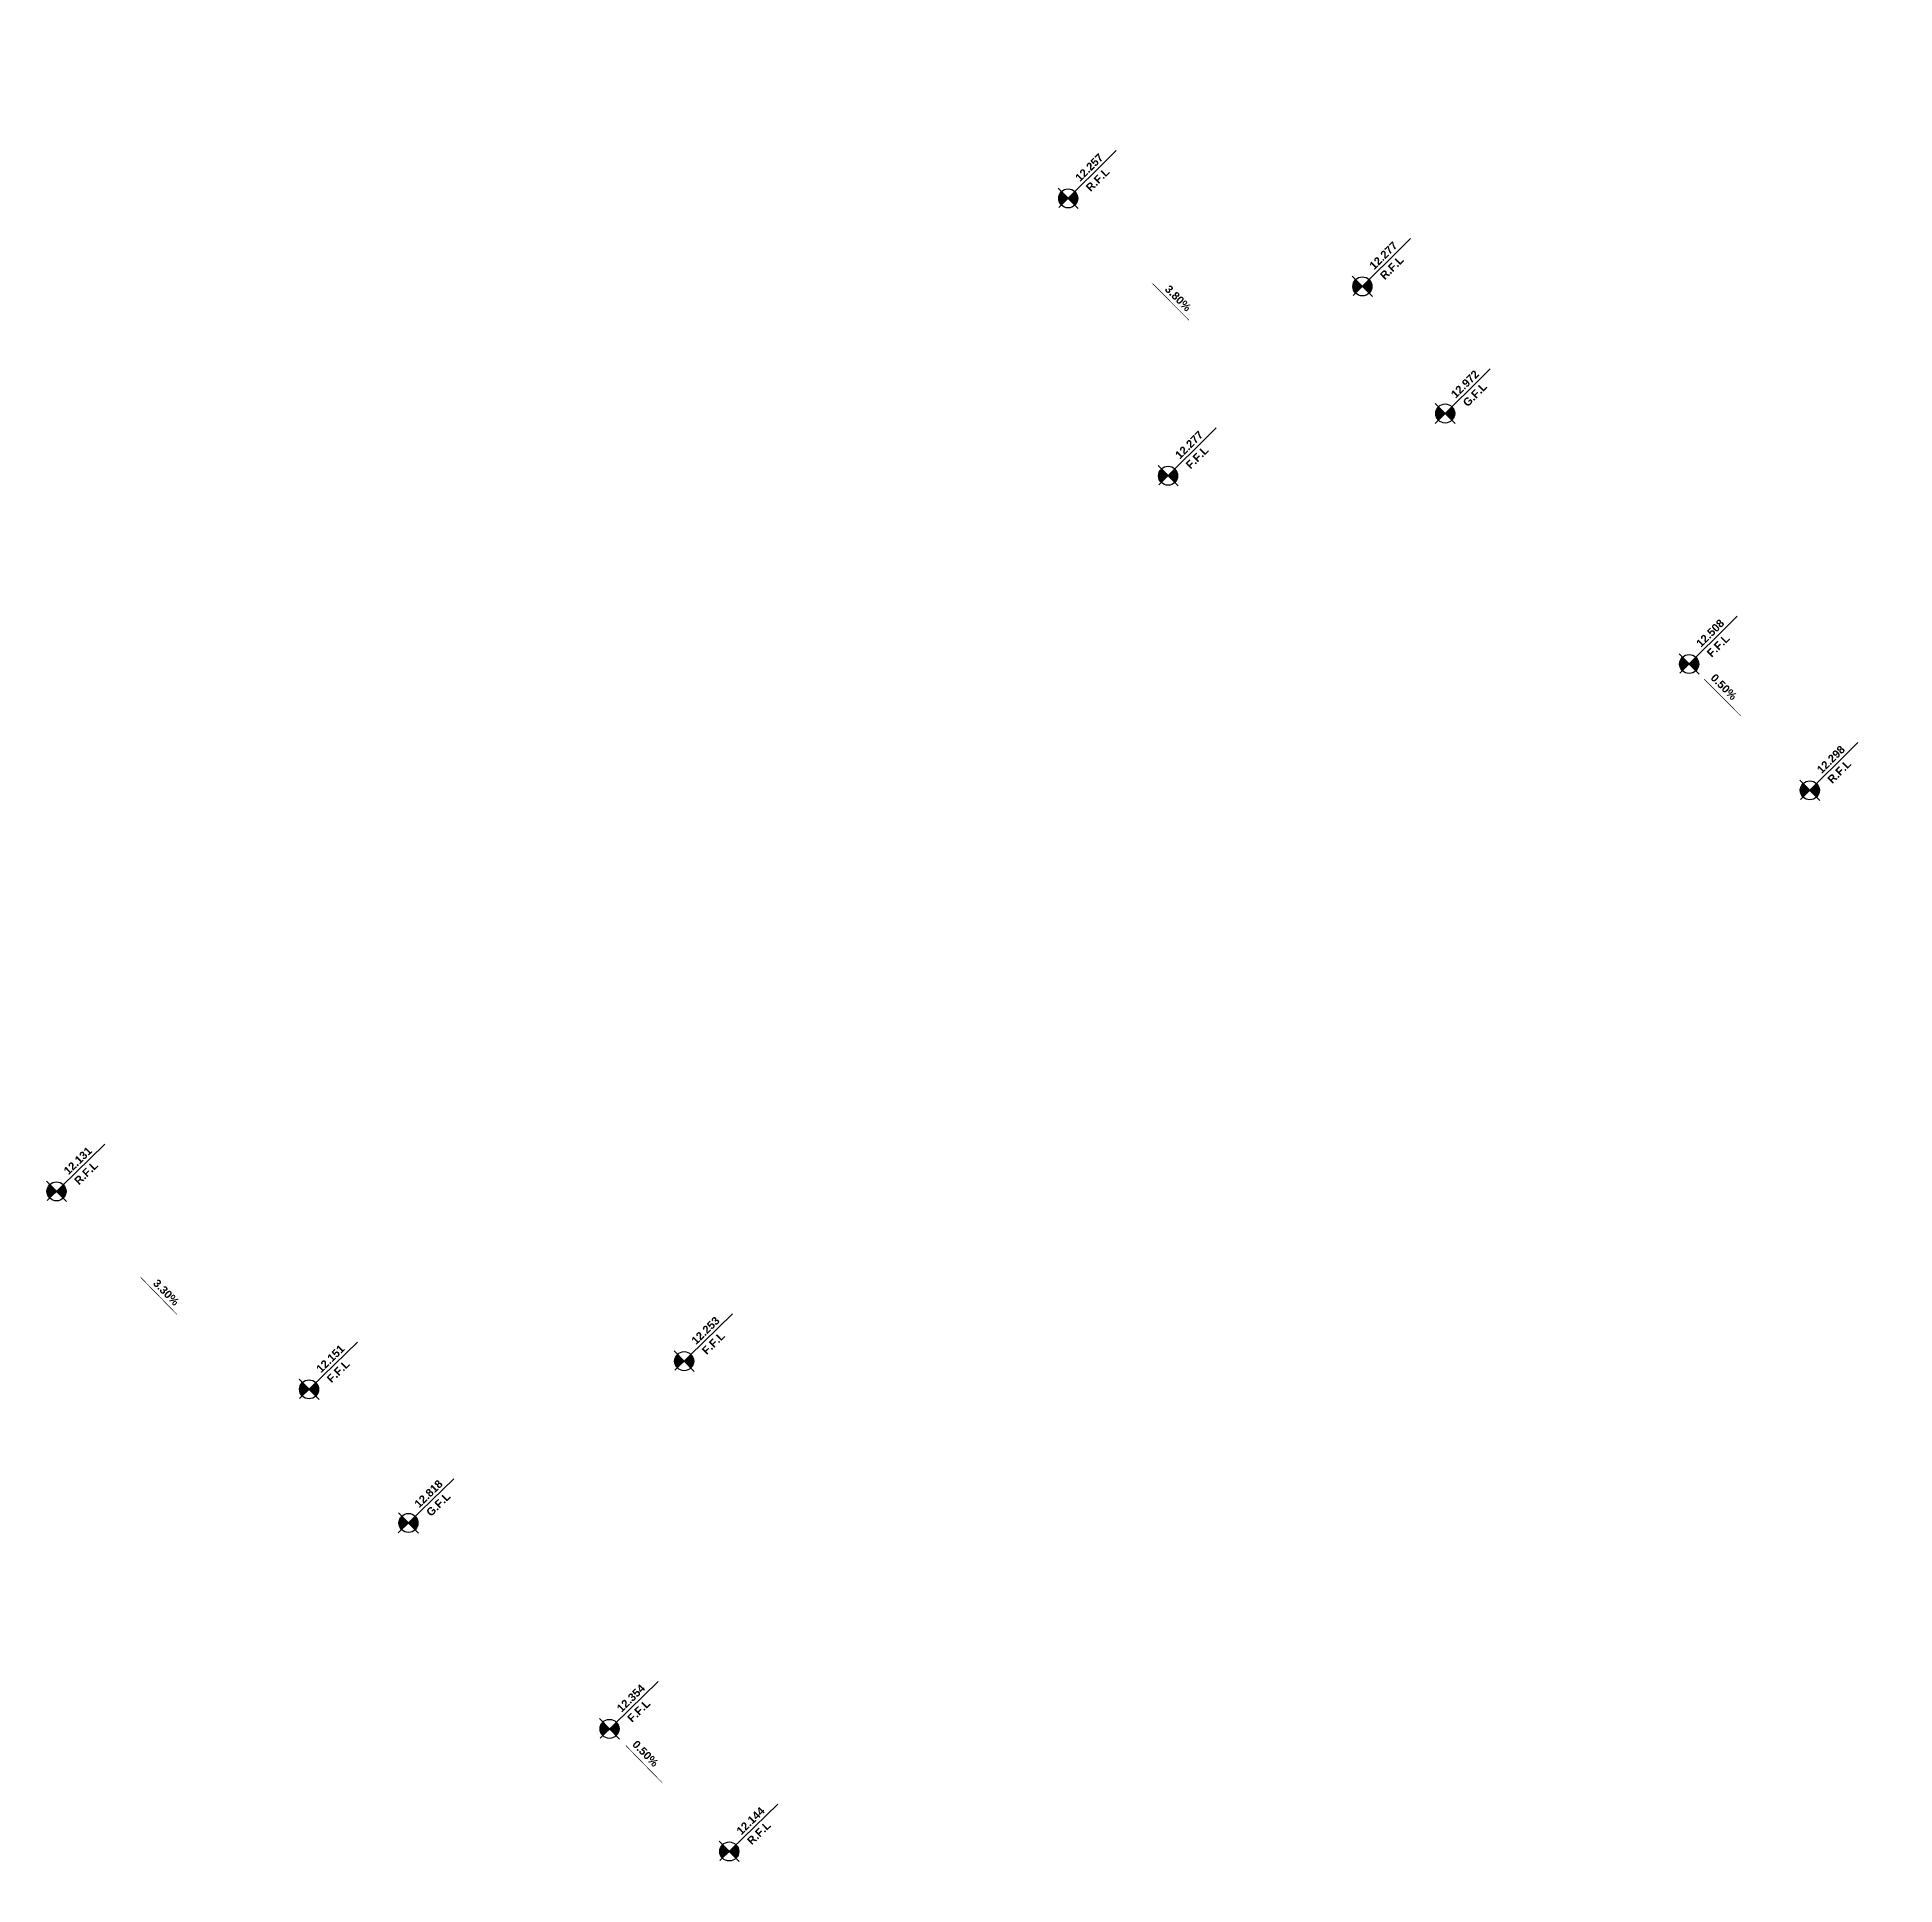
# Model space of a CAD drawing. Extents: x 406735 to 407516, y 2905844 to 2906372.
# Drawn here: x 406831.1 to 406889.7, y 2906105.1 to 2906163.4 of the extents above; entities that cross this region are included whole.
import ezdxf
from ezdxf.enums import TextEntityAlignment as Align

# ---------------------------------------------------------------- set-up
doc = ezdxf.new("R2010")
doc.units = 0
doc.layers.add('L-ANNO-TEXT', color=50, linetype='Continuous')
doc.styles.add('DIM-2_$0$DIM&GRADING 44$0$EN-SB', font='swissb.ttf')
pattern_1 = [(270, (-0.63401, 29.950275), (0.01875, -2e-18), [])]
pattern_2 = [(270, (0.700978, 19.925416), (0.01875, -2e-18), [])]
pattern_3 = [(270, (-3e-10, 5.650416), (0.01875, -2e-18), [])]
pattern_4 = [(270, (3e-06, 0.250228), (0.01875, -2e-18), [])]
pattern_5 = [(270, (0, 14.721613), (0.01875, -2e-18), [])]
pattern_6 = [(270, (9.780362, 12.299384), (0.01875, -2e-18), [])]
pattern_7 = [(270, (-3.532259, 30.463026), (0.01875, -2e-18), [])]
pattern_8 = [(270, (-7.463104, 22.042889), (0.01875, -2e-18), [])]
pattern_9 = [(270, (0, 6.255696), (0.01875, -2e-18), [])]
pattern_10 = [(270, (-0.109938, 0.750892), (0.01875, -2e-18), [])]
pattern_11 = [(270, (0.11373, 17.277244), (0.01875, -2e-18), [])]
pattern_12 = [(270, (1.086896, 21.959247), (0.01875, -2e-18), [])]

# ---------------------------------------------------------------- blocks, each defined once
blk = doc.blocks.new('*U36')
h = blk.add_hatch()
h.set_pattern_fill('ANSI31', color=256, scale=0.15, angle=225, style=0)
h.set_pattern_definition(pattern_1)
edge = h.paths.add_edge_path()
edge.add_line((-0.934, 29.95), (-0.634, 29.95))
edge.add_line((-0.634, 29.95), (-0.634, 30.25))
edge.add_ellipse((-0.634, 29.95), major_axis=(-0.212, -0.212), ratio=1, start_angle=225, end_angle=315)
h = blk.add_hatch()
h.set_pattern_fill('ANSI31', color=256, scale=0.15, angle=225, style=0)
h.set_pattern_definition(pattern_1)
edge = h.paths.add_edge_path()
edge.add_ellipse((-0.634, 29.95), major_axis=(-0.212, -0.212), ratio=1, start_angle=45, end_angle=135)
edge.add_line((-0.334, 29.95), (-0.634, 29.95))
edge.add_line((-0.634, 29.95), (-0.634, 29.65))
h = blk.add_hatch()
h.set_pattern_fill('ANSI31', color=256, scale=0.15, angle=225, style=0)
h.set_pattern_definition(pattern_2)
edge = h.paths.add_edge_path()
edge.add_line((0.401, 19.925), (0.701, 19.925))
edge.add_line((0.701, 19.925), (0.701, 20.225))
edge.add_ellipse((0.701, 19.925), major_axis=(-0.212, -0.212), ratio=1, start_angle=225, end_angle=315)
h = blk.add_hatch()
h.set_pattern_fill('ANSI31', color=256, scale=0.15, angle=225, style=0)
h.set_pattern_definition(pattern_2)
edge = h.paths.add_edge_path()
edge.add_ellipse((0.701, 19.925), major_axis=(-0.212, -0.212), ratio=1, start_angle=45, end_angle=135)
edge.add_line((1.001, 19.925), (0.701, 19.925))
edge.add_line((0.701, 19.925), (0.701, 19.625))
h = blk.add_hatch()
h.set_pattern_fill('ANSI31', color=256, scale=0.15, angle=225, style=0)
h.set_pattern_definition(pattern_5)
edge = h.paths.add_edge_path()
edge.add_line((-0.3, 14.722), (0, 14.722))
edge.add_line((0, 14.722), (0, 15.022))
edge.add_ellipse((0, 14.722), major_axis=(-0.212, -0.212), ratio=1, start_angle=225, end_angle=315)
h = blk.add_hatch()
h.set_pattern_fill('ANSI31', color=256, scale=0.15, angle=225, style=0)
h.set_pattern_definition(pattern_5)
edge = h.paths.add_edge_path()
edge.add_ellipse((0, 14.722), major_axis=(-0.212, -0.212), ratio=1, start_angle=45, end_angle=135)
edge.add_line((0.3, 14.722), (0, 14.722))
edge.add_line((0, 14.722), (0, 14.422))
h = blk.add_hatch()
h.set_pattern_fill('ANSI31', color=256, scale=0.15, angle=225, style=0)
h.set_pattern_definition(pattern_6)
edge = h.paths.add_edge_path()
edge.add_line((9.48, 12.299), (9.78, 12.299))
edge.add_line((9.78, 12.299), (9.78, 12.599))
edge.add_ellipse((9.78, 12.299), major_axis=(-0.212, -0.212), ratio=1, start_angle=225, end_angle=315)
h = blk.add_hatch()
h.set_pattern_fill('ANSI31', color=256, scale=0.15, angle=225, style=0)
h.set_pattern_definition(pattern_6)
edge = h.paths.add_edge_path()
edge.add_ellipse((9.78, 12.299), major_axis=(-0.212, -0.212), ratio=1, start_angle=45, end_angle=135)
edge.add_line((10.08, 12.299), (9.78, 12.299))
edge.add_line((9.78, 12.299), (9.78, 11.999))
h = blk.add_hatch()
h.set_pattern_fill('ANSI31', color=256, scale=0.15, angle=225, style=0)
h.set_pattern_definition(pattern_3)
edge = h.paths.add_edge_path()
edge.add_line((-0.3, 5.65), (0, 5.65))
edge.add_line((0, 5.65), (0, 5.95))
edge.add_ellipse((0, 5.65), major_axis=(-0.212, -0.212), ratio=1, start_angle=225, end_angle=315)
h = blk.add_hatch()
h.set_pattern_fill('ANSI31', color=256, scale=0.15, angle=225, style=0)
h.set_pattern_definition(pattern_3)
edge = h.paths.add_edge_path()
edge.add_ellipse((0, 5.65), major_axis=(-0.212, -0.212), ratio=1, start_angle=45, end_angle=135)
edge.add_line((0.3, 5.65), (0, 5.65))
edge.add_line((0, 5.65), (0, 5.35))
h = blk.add_hatch()
h.set_pattern_fill('ANSI31', color=256, scale=0.15, angle=225, style=0)
h.set_pattern_definition(pattern_4)
edge = h.paths.add_edge_path()
edge.add_line((-0.3, 0.25), (0, 0.25))
edge.add_line((0, 0.25), (0, 0.55))
edge.add_ellipse((0, 0.25), major_axis=(-0.212, -0.212), ratio=1, start_angle=225, end_angle=315)
h = blk.add_hatch()
h.set_pattern_fill('ANSI31', color=256, scale=0.15, angle=225, style=0)
h.set_pattern_definition(pattern_4)
edge = h.paths.add_edge_path()
edge.add_ellipse((0, 0.25), major_axis=(-0.212, -0.212), ratio=1, start_angle=45, end_angle=135)
edge.add_line((0.3, 0.25), (0, 0.25))
edge.add_line((0, 0.25), (0, -0.05))
for p, q in [((-1.047, 29.95, 0), (1.501, 29.95, 0)), ((-0.634, 30.4, 0), (-0.634, 29.5, 0)), ((0.288, 19.925, 0), (2.836, 19.925, 0)), ((0.701, 20.375, 0), (0.701, 19.475, 0)), ((-0.45, 14.722, 0), (1.995, 14.722, 0)), ((0, 15.172, 0), (0, 14.272, 0)), ((9.368, 12.299, 0), (11.915, 12.299, 0)), ((9.78, 12.749, 0), (9.78, 11.849, 0)), ((0, 6.1, 0), (0, 5.2, 0)), ((-0.413, 5.65, 0), (2.135, 5.65, 0)), ((0, 0.7, 0), (0, -0.2, 0)), ((-0.413, 0.25, 0), (2.135, 0.25, 0))]:
    blk.add_line(p, q)
at = {"elevation": 0}
for points in [[(-0.629, 24.521, 0.02, 0.02, 0), (-0.629, 25.808, 0.1, 0, 0), (-0.629, 26.193, 0, 0, 0)], [(0, 4.914, 0.02, 0.02, 0), (0, 3.626, 0.1, 0, 0), (0, 3.242, 0, 0, 0)]]:
    blk.add_lwpolyline(points, format="xyseb", dxfattribs=at)
for centre in [(-0.634, 29.95, 0), (0.701, 19.925, 0), (0, 14.722, 0), (9.78, 12.299, 0), (0, 5.65, 0), (0, 0.25, 0)]:
    blk.add_circle(centre, 0.3)
at = {"layer": 'L-ANNO-TEXT', "char_height": 0.25, "attachment_point": 1, "style": 'DIM-2_$0$DIM&GRADING 44$0$EN-SB'}
for s, insert in [('R.F.L', (0.005, 29.839)), ('F.F.L', (1.34, 19.814)), ('G.F.L', (0.639, 14.611)), ('F.F.L', (10.419, 12.188)), ('F.F.L', (0.639, 5.539)), ('R.F.L', (0.639, 0.139))]:
    blk.add_mtext_dynamic_manual_height_columns(s, width=0.67373, gutter_width=12.5, heights=[0], dxfattribs=dict(at, insert=insert))
at = {"layer": 'L-ANNO-TEXT', "style": 'DIM-2_$0$DIM&GRADING 44$0$EN-SB'}
for tag, p in [('L7', (-0.012, 30.047, 0)), ('L6', (1.323, 20.022, 0)), ('SIDE-L', (10.403, 12.396, 0)), ('L2', (0.622, 5.747, 0)), ('L1', (0.622, 0.347, 0))]:
    blk.add_attdef(tag, p, '', height=0.25, rotation=360, dxfattribs=at)
for tag, p in [('L5', (-0.509, 24.761, 0)), ('L3', (0.142, 3.808, 0))]:
    blk.add_attdef(tag, text='', height=0.25, rotation=270, dxfattribs=at).set_placement(p, align=Align.RIGHT)
at = {"layer": 'L-ANNO-TEXT', "style": 'DIM-2_$0$DIM&GRADING 44$0$EN-SB', "flags": 8}
blk.add_attdef('L4', (0.561, 14.814, 0), '', height=0.25, rotation=0, dxfattribs=at)
blk = doc.blocks.new('*U35')
h = blk.add_hatch()
h.set_pattern_fill('ANSI31', color=256, scale=0.15, angle=225, style=0)
h.set_pattern_definition(pattern_7)
edge = h.paths.add_edge_path()
edge.add_line((-3.832, 30.463), (-3.532, 30.463))
edge.add_line((-3.532, 30.463), (-3.532, 30.763))
edge.add_ellipse((-3.532, 30.463), major_axis=(-0.212, -0.212), ratio=1, start_angle=225, end_angle=315)
h = blk.add_hatch()
h.set_pattern_fill('ANSI31', color=256, scale=0.15, angle=225, style=0)
h.set_pattern_definition(pattern_7)
edge = h.paths.add_edge_path()
edge.add_ellipse((-3.532, 30.463), major_axis=(-0.212, -0.212), ratio=1, start_angle=45, end_angle=135)
edge.add_line((-3.232, 30.463), (-3.532, 30.463))
edge.add_line((-3.532, 30.463), (-3.532, 30.163))
h = blk.add_hatch()
h.set_pattern_fill('ANSI31', color=256, scale=0.15, angle=225, style=0)
h.set_pattern_definition(pattern_8)
edge = h.paths.add_edge_path()
edge.add_line((-7.763, 22.043), (-7.463, 22.043))
edge.add_line((-7.463, 22.043), (-7.463, 22.343))
edge.add_ellipse((-7.463, 22.043), major_axis=(-0.212, -0.212), ratio=1, start_angle=225, end_angle=315)
h = blk.add_hatch()
h.set_pattern_fill('ANSI31', color=256, scale=0.15, angle=225, style=0)
h.set_pattern_definition(pattern_12)
edge = h.paths.add_edge_path()
edge.add_line((0.787, 21.959), (1.087, 21.959))
edge.add_line((1.087, 21.959), (1.087, 22.259))
edge.add_ellipse((1.087, 21.959), major_axis=(-0.212, -0.212), ratio=1, start_angle=225, end_angle=315)
h = blk.add_hatch()
h.set_pattern_fill('ANSI31', color=256, scale=0.15, angle=225, style=0)
h.set_pattern_definition(pattern_8)
edge = h.paths.add_edge_path()
edge.add_ellipse((-7.463, 22.043), major_axis=(-0.212, -0.212), ratio=1, start_angle=45, end_angle=135)
edge.add_line((-7.163, 22.043), (-7.463, 22.043))
edge.add_line((-7.463, 22.043), (-7.463, 21.743))
h = blk.add_hatch()
h.set_pattern_fill('ANSI31', color=256, scale=0.15, angle=225, style=0)
h.set_pattern_definition(pattern_12)
edge = h.paths.add_edge_path()
edge.add_ellipse((1.087, 21.959), major_axis=(-0.212, -0.212), ratio=1, start_angle=45, end_angle=135)
edge.add_line((1.387, 21.959), (1.087, 21.959))
edge.add_line((1.087, 21.959), (1.087, 21.659))
h = blk.add_hatch()
h.set_pattern_fill('ANSI31', color=256, scale=0.15, angle=225, style=0)
h.set_pattern_definition(pattern_11)
edge = h.paths.add_edge_path()
edge.add_line((-0.186, 17.277), (0.114, 17.277))
edge.add_line((0.114, 17.277), (0.114, 17.577))
edge.add_ellipse((0.114, 17.277), major_axis=(-0.212, -0.212), ratio=1, start_angle=225, end_angle=315)
h = blk.add_hatch()
h.set_pattern_fill('ANSI31', color=256, scale=0.15, angle=225, style=0)
h.set_pattern_definition(pattern_11)
edge = h.paths.add_edge_path()
edge.add_ellipse((0.114, 17.277), major_axis=(-0.212, -0.212), ratio=1, start_angle=45, end_angle=135)
edge.add_line((0.414, 17.277), (0.114, 17.277))
edge.add_line((0.114, 17.277), (0.114, 16.977))
h = blk.add_hatch()
h.set_pattern_fill('ANSI31', color=256, scale=0.15, angle=225, style=0)
h.set_pattern_definition(pattern_9)
edge = h.paths.add_edge_path()
edge.add_line((-0.3, 6.256), (0, 6.256))
edge.add_line((0, 6.256), (0, 6.556))
edge.add_ellipse((0, 6.256), major_axis=(-0.212, -0.212), ratio=1, start_angle=225, end_angle=315)
h = blk.add_hatch()
h.set_pattern_fill('ANSI31', color=256, scale=0.15, angle=225, style=0)
h.set_pattern_definition(pattern_9)
edge = h.paths.add_edge_path()
edge.add_ellipse((0, 6.256), major_axis=(-0.212, -0.212), ratio=1, start_angle=45, end_angle=135)
edge.add_line((0.3, 6.256), (0, 6.256))
edge.add_line((0, 6.256), (0, 5.956))
h = blk.add_hatch()
h.set_pattern_fill('ANSI31', color=256, scale=0.15, angle=225, style=0)
h.set_pattern_definition(pattern_10)
edge = h.paths.add_edge_path()
edge.add_line((-0.41, 0.751), (-0.11, 0.751))
edge.add_line((-0.11, 0.751), (-0.11, 1.051))
edge.add_ellipse((-0.11, 0.751), major_axis=(-0.212, -0.212), ratio=1, start_angle=225, end_angle=315)
h = blk.add_hatch()
h.set_pattern_fill('ANSI31', color=256, scale=0.15, angle=225, style=0)
h.set_pattern_definition(pattern_10)
edge = h.paths.add_edge_path()
edge.add_ellipse((-0.11, 0.751), major_axis=(-0.212, -0.212), ratio=1, start_angle=45, end_angle=135)
edge.add_line((0.19, 0.751), (-0.11, 0.751))
edge.add_line((-0.11, 0.751), (-0.11, 0.451))
for p, q in [((-3.945, 30.463, 0), (-1.397, 30.463, 0)), ((-3.532, 30.913, 0), (-3.532, 30.013, 0)), ((-7.463, 22.493, 0), (-7.463, 21.593, 0)), ((1.087, 22.409, 0), (1.087, 21.509, 0)), ((-7.876, 22.043, 0), (-5.328, 22.043, 0)), ((0.674, 21.959, 0), (3.222, 21.959, 0)), ((0.114, 17.727, 0), (0.114, 16.827, 0)), ((-0.336, 17.277, 0), (2.108, 17.277, 0)), ((0, 6.706, 0), (0, 5.806, 0)), ((-0.413, 6.256, 0), (2.135, 6.256, 0)), ((-0.11, 1.201, 0), (-0.11, 0.301, 0)), ((-0.522, 0.751, 0), (2.025, 0.751, 0))]:
    blk.add_line(p, q)
at = {"elevation": 0}
for points in [[(-3.54, 25.054, 0.02, 0.02, 0), (-3.54, 26.341, 0.1, 0, 0), (-3.54, 26.725, 0, 0, 0)], [(0, 5.583, 0.02, 0.02, 0), (0, 4.296, 0.1, 0, 0), (0, 3.912, 0, 0, 0)]]:
    blk.add_lwpolyline(points, format="xyseb", dxfattribs=at)
for centre in [(-3.532, 30.463, 0), (-7.463, 22.043, 0), (1.087, 21.959, 0), (0.114, 17.277, 0), (0, 6.256, 0), (-0.11, 0.751, 0)]:
    blk.add_circle(centre, 0.3)
at = {"layer": 'L-ANNO-TEXT', "char_height": 0.25, "attachment_point": 1, "style": 'DIM-2_$0$DIM&GRADING 44$0$EN-SB'}
for s, insert in [('R.F.L', (-2.894, 30.352)), ('F.F.L', (-6.824, 21.932)), ('R.F.L', (1.726, 21.848)), ('G.F.L', (0.752, 17.166)), ('F.F.L', (0.639, 6.145)), ('R.F.L', (0.529, 0.64))]:
    blk.add_mtext_dynamic_manual_height_columns(s, width=0.67373, gutter_width=12.5, heights=[0], dxfattribs=dict(at, insert=insert))
at = {"layer": 'L-ANNO-TEXT', "style": 'DIM-2_$0$DIM&GRADING 44$0$EN-SB'}
for tag, p in [('L7', (-2.91, 30.56, 0)), ('L6', (-6.841, 22.14, 0)), ('DUP_B_D', (1.709, 22.056, 0)), ('L2', (0.622, 6.353, 0)), ('L1', (0.512, 0.848, 0))]:
    blk.add_attdef(tag, p, '', height=0.25, rotation=360, dxfattribs=at)
for tag, p in [('L5', (-3.42, 25.294, 0)), ('L3', (0.142, 4.478, 0))]:
    blk.add_attdef(tag, text='', height=0.25, rotation=270, dxfattribs=at).set_placement(p, align=Align.RIGHT)
at = {"layer": 'L-ANNO-TEXT', "style": 'DIM-2_$0$DIM&GRADING 44$0$EN-SB', "flags": 8}
blk.add_attdef('L4', (0.675, 17.37, 0), '', height=0.25, rotation=0, dxfattribs=at)

msp = doc.modelspace()

# ---------------------------------------------------------------- block references
ref = msp.add_blockref('*U35', (406887.622, 2906139.175, 0), dxfattribs=dict(rotation=44.83159942400539))
ref.add_attrib('L5', '3.80%', dxfattribs={"layer": 'L-ANNO-TEXT', "height": 0.25, "rotation": 314.8316, "style": 'DIM-2_$0$DIM&GRADING 44$0$EN-SB', "flags": 8}).set_placement((406867.364, 2906154.702, 0), align=Align.RIGHT)
ref.add_attrib('L1', '12.298', (406887.387, 2906140.138, 0), dxfattribs={"layer": 'L-ANNO-TEXT', "height": 0.25, "rotation": 44.8316, "style": 'DIM-2_$0$DIM&GRADING 44$0$EN-SB'})
ref.add_attrib('L2', '12.508', (406883.584, 2906144.119, 0), dxfattribs={"layer": 'L-ANNO-TEXT', "height": 0.25, "rotation": 44.8316, "style": 'DIM-2_$0$DIM&GRADING 44$0$EN-SB'})
ref.add_attrib('L4', '12.972', (406875.854, 2906151.969, 0), dxfattribs={"layer": 'L-ANNO-TEXT', "height": 0.25, "rotation": 44.8316, "style": 'DIM-2_$0$DIM&GRADING 44$0$EN-SB'})
ref.add_attrib('L3', '0.50%', dxfattribs={"layer": 'L-ANNO-TEXT', "height": 0.25, "rotation": 314.8316, "style": 'DIM-2_$0$DIM&GRADING 44$0$EN-SB'}).set_placement((406884.566, 2906142.451, 0), align=Align.RIGHT)
ref.add_attrib('L6', '12.277', (406867.161, 2906150.054, 0), dxfattribs={"layer": 'L-ANNO-TEXT', "height": 0.25, "rotation": 44.8316, "style": 'DIM-2_$0$DIM&GRADING 44$0$EN-SB'})
ref.add_attrib('L7', '12.257', (406864.012, 2906158.796, 0), dxfattribs={"layer": 'L-ANNO-TEXT', "height": 0.25, "rotation": 44.8316, "style": 'DIM-2_$0$DIM&GRADING 44$0$EN-SB'})
ref.add_attrib('DUP_B_D', '12.277', (406873.284, 2906156.022, 0), dxfattribs={"layer": 'L-ANNO-TEXT', "height": 0.25, "rotation": 44.8316, "style": 'DIM-2_$0$DIM&GRADING 44$0$EN-SB'})
ref = msp.add_blockref('*U36', (406853.132, 2906106.005, 0), dxfattribs=dict(rotation=44.3220140944972))
ref.add_attrib('SIDE-L', '12.253', (406851.913, 2906122.142, 0), dxfattribs={"layer": 'L-ANNO-TEXT', "height": 0.25, "rotation": 44.32201, "style": 'DIM-2_$0$DIM&GRADING 44$0$EN-SB'})
ref.add_attrib('L5', '3.30%', dxfattribs={"layer": 'L-ANNO-TEXT', "height": 0.25, "rotation": 314.32202, "style": 'DIM-2_$0$DIM&GRADING 44$0$EN-SB', "flags": 8}).set_placement((406835.467, 2906123.364, 0), align=Align.RIGHT)
ref.add_attrib('L1', '12.144', (406853.335, 2906106.688, 0), dxfattribs={"layer": 'L-ANNO-TEXT', "height": 0.25, "rotation": 44.32201, "style": 'DIM-2_$0$DIM&GRADING 44$0$EN-SB'})
ref.add_attrib('L2', '12.354', (406849.562, 2906110.552, 0), dxfattribs={"layer": 'L-ANNO-TEXT', "height": 0.25, "rotation": 44.32201, "style": 'DIM-2_$0$DIM&GRADING 44$0$EN-SB'})
ref.add_attrib('L4', '12.818', (406843.183, 2906116.995, 0), dxfattribs={"layer": 'L-ANNO-TEXT', "height": 0.25, "rotation": 44.32202, "style": 'DIM-2_$0$DIM&GRADING 44$0$EN-SB'})
ref.add_attrib('L3', '0.50%', dxfattribs={"layer": 'L-ANNO-TEXT', "height": 0.25, "rotation": 314.32201, "style": 'DIM-2_$0$DIM&GRADING 44$0$EN-SB'}).set_placement((406850.573, 2906108.829, 0), align=Align.RIGHT)
ref.add_attrib('L6', '12.151', (406840.089, 2906121.254, 0), dxfattribs={"layer": 'L-ANNO-TEXT', "height": 0.25, "rotation": 44.32201, "style": 'DIM-2_$0$DIM&GRADING 44$0$EN-SB'})
ref.add_attrib('L7', '12.131', (406832.13, 2906127.494, 0), dxfattribs={"layer": 'L-ANNO-TEXT', "height": 0.25, "rotation": 44.32201, "style": 'DIM-2_$0$DIM&GRADING 44$0$EN-SB'})

doc.saveas('drawing.dxf')
